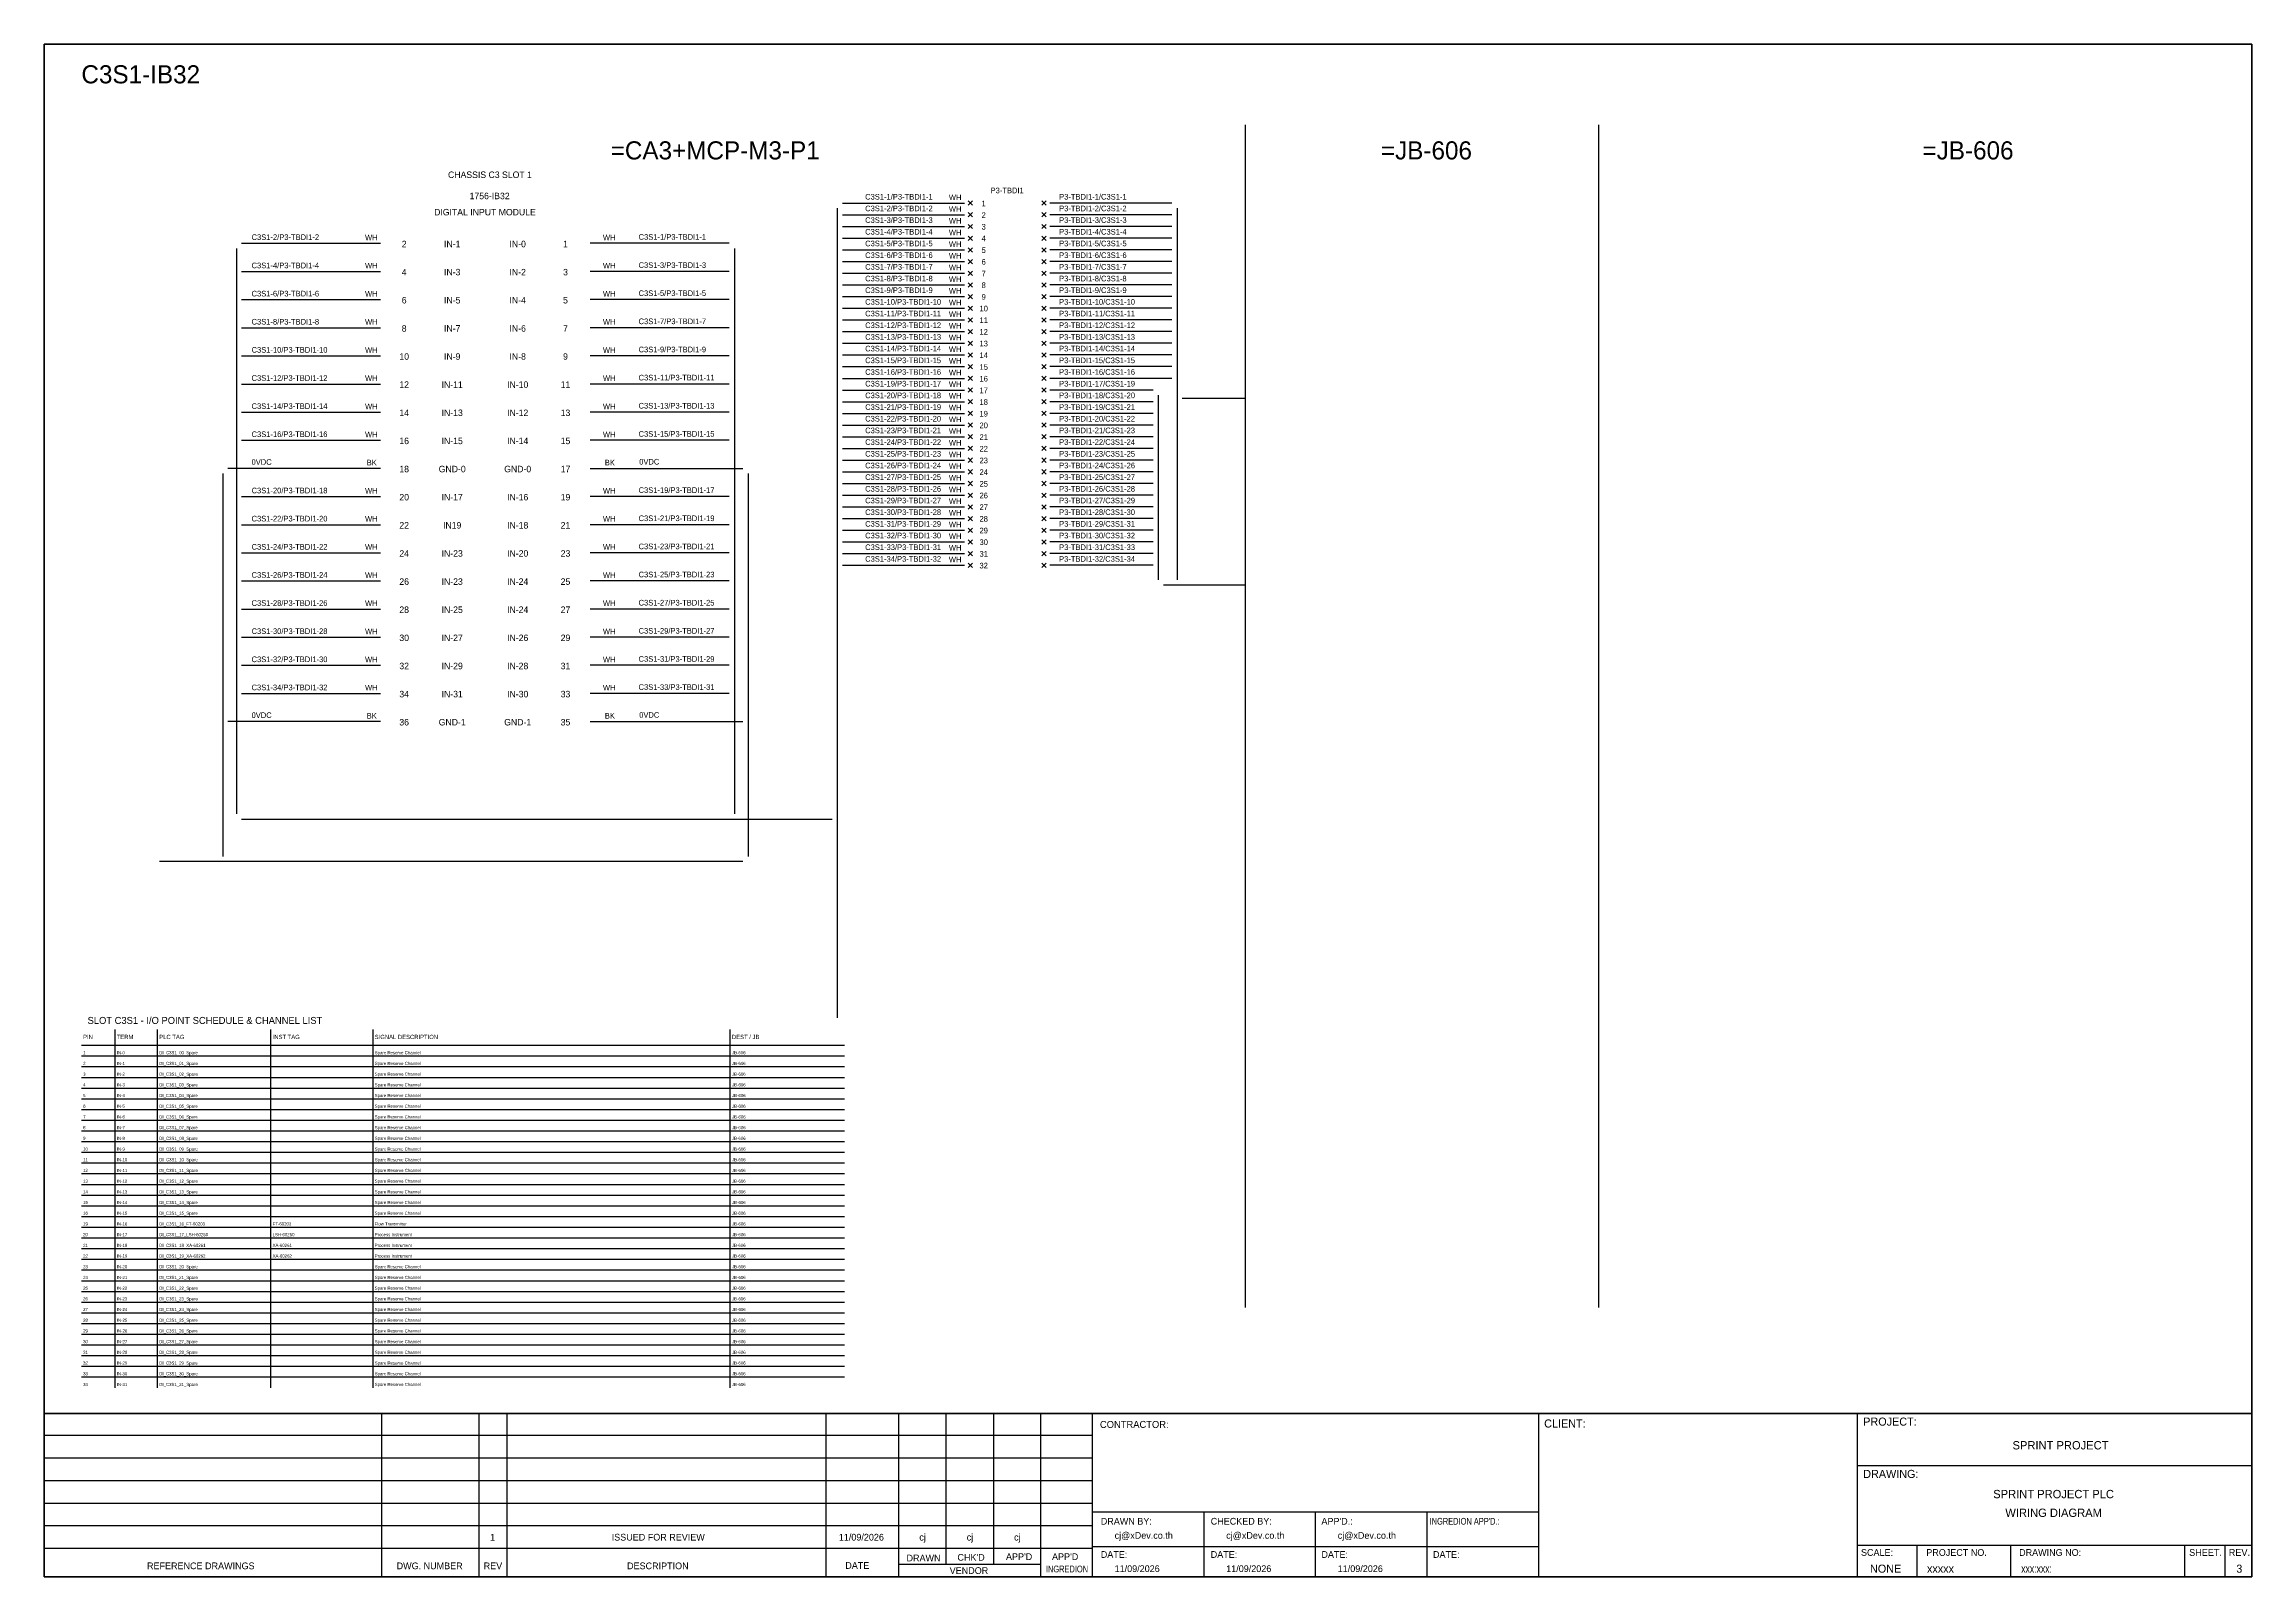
# Model space of a CAD drawing. Header units: metres. Extents: x 0 to 20667, y -39055 to 2704.
# Drawn here: x 8387 to 12280, y -15021 to -12317 of the extents above; entities that cross this region are included whole.
import ezdxf
from ezdxf.enums import TextEntityAlignment as Align

# ---------------------------------------------------------------- set-up
doc = ezdxf.new("R2010")
doc.units = ezdxf.units.M

msp = doc.modelspace()

# ---------------------------------------------------------------- linework, layer by layer
at = {"color": 1, "ltscale": 25.4}
for p, q in [((10023.8, -12593.5), (10016.2, -12601.2)), ((10016.2, -12593.5), (10023.8, -12601.2)), ((10023.8, -12614.2), (10016.2, -12621.8)), ((10016.2, -12614.2), (10023.8, -12621.8)), ((10145.9, -12593.5), (10153.6, -12601.2)), ((10153.6, -12593.5), (10145.9, -12601.2)), ((10145.9, -12614.2), (10153.6, -12621.8)), ((10153.6, -12614.2), (10145.9, -12621.8)), ((10023.8, -12634.8), (10016.2, -12642.4)), ((10016.2, -12634.8), (10023.8, -12642.4)), ((10145.9, -12634.8), (10153.6, -12642.4)), ((10153.6, -12634.8), (10145.9, -12642.4)), ((10023.8, -12655.4), (10016.2, -12663.1)), ((10016.2, -12655.4), (10023.8, -12663.1)), ((10023.8, -12676), (10016.2, -12683.7)), ((10016.2, -12676), (10023.8, -12683.7)), ((10145.9, -12655.4), (10153.6, -12663.1)), ((10153.6, -12655.4), (10145.9, -12663.1)), ((10145.9, -12676), (10153.6, -12683.7)), ((10153.6, -12676), (10145.9, -12683.7)), ((10023.8, -12696.6), (10016.2, -12704.3)), ((10016.2, -12696.6), (10023.8, -12704.3)), ((10023.8, -12717.2), (10016.2, -12724.9)), ((10016.2, -12717.2), (10023.8, -12724.9)), ((10145.9, -12696.6), (10153.6, -12704.3)), ((10153.6, -12696.6), (10145.9, -12704.3)), ((10145.9, -12717.2), (10153.6, -12724.9)), ((10153.6, -12717.2), (10145.9, -12724.9)), ((10023.8, -12737.8), (10016.2, -12745.5)), ((10016.2, -12737.8), (10023.8, -12745.5)), ((10023.8, -12758.4), (10016.2, -12766.1)), ((10016.2, -12758.4), (10023.8, -12766.1)), ((10145.9, -12737.8), (10153.6, -12745.5)), ((10153.6, -12737.8), (10145.9, -12745.5)), ((10145.9, -12758.4), (10153.6, -12766.1)), ((10153.6, -12758.4), (10145.9, -12766.1)), ((10023.8, -12779.1), (10016.2, -12786.7)), ((10016.2, -12779.1), (10023.8, -12786.7)), ((10023.8, -12799.7), (10016.2, -12807.3)), ((10016.2, -12799.7), (10023.8, -12807.3)), ((10145.9, -12779.1), (10153.6, -12786.7)), ((10153.6, -12779.1), (10145.9, -12786.7)), ((10145.9, -12799.7), (10153.6, -12807.3)), ((10153.6, -12799.7), (10145.9, -12807.3)), ((10023.8, -12820.3), (10016.2, -12827.9)), ((10016.2, -12820.3), (10023.8, -12827.9)), ((10023.8, -12840.9), (10016.2, -12848.6)), ((10016.2, -12840.9), (10023.8, -12848.6)), ((10145.9, -12820.3), (10153.6, -12827.9)), ((10153.6, -12820.3), (10145.9, -12827.9)), ((10145.9, -12840.9), (10153.6, -12848.6)), ((10153.6, -12840.9), (10145.9, -12848.6)), ((10023.8, -12861.5), (10016.2, -12869.2)), ((10016.2, -12861.5), (10023.8, -12869.2)), ((10023.8, -12882.1), (10016.2, -12889.8)), ((10016.2, -12882.1), (10023.8, -12889.8)), ((10145.9, -12861.5), (10153.6, -12869.2)), ((10153.6, -12861.5), (10145.9, -12869.2)), ((10145.9, -12882.1), (10153.6, -12889.8)), ((10153.6, -12882.1), (10145.9, -12889.8)), ((10023.8, -12902.7), (10016.2, -12910.4)), ((10016.2, -12902.7), (10023.8, -12910.4)), ((10023.8, -12923.3), (10016.2, -12931)), ((10016.2, -12923.3), (10023.8, -12931)), ((10145.9, -12902.7), (10153.6, -12910.4)), ((10153.6, -12902.7), (10145.9, -12910.4)), ((10145.9, -12923.3), (10153.6, -12931)), ((10153.6, -12923.3), (10145.9, -12931)), ((10023.8, -12943.9), (10016.2, -12951.6)), ((10016.2, -12943.9), (10023.8, -12951.6)), ((10023.8, -12964.6), (10016.2, -12972.2)), ((10016.2, -12964.6), (10023.8, -12972.2)), ((10145.9, -12943.9), (10153.6, -12951.6)), ((10153.6, -12943.9), (10145.9, -12951.6)), ((10145.9, -12964.6), (10153.6, -12972.2)), ((10153.6, -12964.6), (10145.9, -12972.2)), ((10023.8, -12985.2), (10016.2, -12992.8)), ((10016.2, -12985.2), (10023.8, -12992.8)), ((10145.9, -12985.2), (10153.6, -12992.8)), ((10153.6, -12985.2), (10145.9, -12992.8)), ((10023.8, -13005.8), (10016.2, -13013.5)), ((10016.2, -13005.8), (10023.8, -13013.5)), ((10023.8, -13026.4), (10016.2, -13034.1)), ((10016.2, -13026.4), (10023.8, -13034.1)), ((10145.9, -13005.8), (10153.6, -13013.5)), ((10153.6, -13005.8), (10145.9, -13013.5)), ((10145.9, -13026.4), (10153.6, -13034.1)), ((10153.6, -13026.4), (10145.9, -13034.1)), ((10023.8, -13047), (10016.2, -13054.7)), ((10016.2, -13047), (10023.8, -13054.7)), ((10023.8, -13067.6), (10016.2, -13075.3)), ((10016.2, -13067.6), (10023.8, -13075.3)), ((10145.9, -13047), (10153.6, -13054.7)), ((10153.6, -13047), (10145.9, -13054.7)), ((10145.9, -13067.6), (10153.6, -13075.3)), ((10153.6, -13067.6), (10145.9, -13075.3)), ((10023.8, -13088.2), (10016.2, -13095.9)), ((10016.2, -13088.2), (10023.8, -13095.9)), ((10023.8, -13108.8), (10016.2, -13116.5)), ((10016.2, -13108.8), (10023.8, -13116.5)), ((10145.9, -13088.2), (10153.6, -13095.9)), ((10153.6, -13088.2), (10145.9, -13095.9)), ((10145.9, -13108.8), (10153.6, -13116.5)), ((10153.6, -13108.8), (10145.9, -13116.5)), ((10023.8, -13129.5), (10016.2, -13137.1)), ((10016.2, -13129.5), (10023.8, -13137.1)), ((10023.8, -13150.1), (10016.2, -13157.7)), ((10016.2, -13150.1), (10023.8, -13157.7)), ((10145.9, -13129.5), (10153.6, -13137.1)), ((10153.6, -13129.5), (10145.9, -13137.1)), ((10145.9, -13150.1), (10153.6, -13157.7)), ((10153.6, -13150.1), (10145.9, -13157.7)), ((10023.8, -13170.7), (10016.2, -13178.3)), ((10016.2, -13170.7), (10023.8, -13178.3)), ((10023.8, -13191.3), (10016.2, -13199)), ((10016.2, -13191.3), (10023.8, -13199)), ((10145.9, -13170.7), (10153.6, -13178.3)), ((10153.6, -13170.7), (10145.9, -13178.3)), ((10145.9, -13191.3), (10153.6, -13199)), ((10153.6, -13191.3), (10145.9, -13199)), ((10023.8, -13211.9), (10016.2, -13219.6)), ((10016.2, -13211.9), (10023.8, -13219.6)), ((10023.8, -13232.5), (10016.2, -13240.2)), ((10016.2, -13232.5), (10023.8, -13240.2)), ((10145.9, -13211.9), (10153.6, -13219.6)), ((10153.6, -13211.9), (10145.9, -13219.6)), ((10145.9, -13232.5), (10153.6, -13240.2)), ((10153.6, -13232.5), (10145.9, -13240.2))]:
    msp.add_line(p, q, dxfattribs=at)
at = {"color": 7}
for p, q in [((8452.3, -14083.2), (9798.1, -14083.2)), ((8511.6, -14687.3), (8511.6, -14055.2)), ((8586.6, -14687.3), (8586.6, -14055.2)), ((8786.6, -14687.3), (8786.6, -14055.2)), ((8966.6, -14687.3), (8966.6, -14055.2)), ((9596.6, -14687.3), (9596.6, -14055.2))]:
    msp.add_line(p, q, dxfattribs=at)
at = {"color": 8}
for p, q in [((8452.3, -14102), (9798.1, -14102)), ((8452.3, -14120.9), (9798.1, -14120.9)), ((8452.3, -14139.8), (9798.1, -14139.8)), ((8452.3, -14158.7), (9798.1, -14158.7)), ((8452.3, -14177.6), (9798.1, -14177.6)), ((8452.3, -14196.4), (9798.1, -14196.4)), ((8452.3, -14215.3), (9798.1, -14215.3)), ((8452.3, -14234.2), (9798.1, -14234.2)), ((8452.3, -14253.1), (9798.1, -14253.1)), ((8452.3, -14272), (9798.1, -14272)), ((8452.3, -14290.8), (9798.1, -14290.8)), ((8452.3, -14309.7), (9798.1, -14309.7)), ((8452.3, -14328.6), (9798.1, -14328.6)), ((8452.3, -14347.5), (9798.1, -14347.5)), ((8452.3, -14366.3), (9798.1, -14366.3)), ((8452.3, -14385.2), (9798.1, -14385.2)), ((8452.3, -14404.1), (9798.1, -14404.1)), ((8452.3, -14423), (9798.1, -14423)), ((8452.3, -14441.9), (9798.1, -14441.9)), ((8452.3, -14460.7), (9798.1, -14460.7)), ((8452.3, -14479.6), (9798.1, -14479.6)), ((8452.3, -14498.5), (9798.1, -14498.5)), ((8452.3, -14517.4), (9798.1, -14517.4)), ((8452.3, -14536.2), (9798.1, -14536.2)), ((8452.3, -14555.1), (9798.1, -14555.1)), ((8452.3, -14574), (9798.1, -14574)), ((8452.3, -14592.9), (9798.1, -14592.9)), ((8452.3, -14611.8), (9798.1, -14611.8)), ((8452.3, -14630.6), (9798.1, -14630.6)), ((8452.3, -14649.5), (9798.1, -14649.5)), ((8452.3, -14668.4), (9798.1, -14668.4))]:
    msp.add_line(p, q, dxfattribs=at)
at = {"color": 4}
for p, q in [((11688.9, -14965), (11688.9, -15021.1)), ((11854.2, -14965), (11854.2, -15021.1))]:
    msp.add_line(p, q, dxfattribs=at)
at = {"color": 4, "ltscale": 0.5}
for p, q in [((12161.3, -14965), (12161.3, -15021.1)), ((12161.3, -14965), (12161.3, -15021.1)), ((12232.5, -14965), (12232.5, -15021.1)), ((12232.5, -14965), (12232.5, -15021.1))]:
    msp.add_line(p, q, dxfattribs=at)
at = {"layer": 'GT_1', "color": 4}
for p, q in [((8982, -15021.1), (8982, -14732.9)), ((9153.9, -15021.1), (9153.9, -14732.9)), ((9203, -15021.1), (9203, -14732.9)), ((9765.7, -15021.1), (9765.7, -14732.9)), ((9894, -15021.1), (9894, -14732.9)), ((9977.6, -14999.3), (9977.6, -14732.9)), ((10061.1, -14999.2), (10061.1, -14732.9)), ((10144.4, -15021.1), (10144.4, -14732.9)), ((10235.4, -15021.1), (10235.4, -14732.9)), ((11022.4, -15021.1), (11022.4, -14732.9)), ((11584.7, -15021.1), (11584.7, -14732.9)), ((11584.7, -15021.1), (11584.7, -14732.9)), ((11584.7, -15021.1), (11584.7, -14732.9)), ((10235.4, -14771.8), (8386.6, -14771.8)), ((10235.4, -14811.6), (8386.6, -14811.6)), ((10235.4, -14851.5), (8386.6, -14851.5)), ((10235.4, -14891.4), (8386.6, -14891.4)), ((11022.4, -14906.7), (10235.4, -14906.7)), ((10432.2, -15021.1), (10432.2, -14906.7)), ((10628.9, -15021.1), (10628.9, -14906.7)), ((10825.7, -15021.1), (10825.7, -14906.7)), ((10235.4, -14931.3), (8386.6, -14931.3)), ((10235.3, -14971.3), (8386.6, -14971.3)), ((11022.4, -14968.2), (10235.4, -14968.2)), ((11584.7, -14965), (12279.9, -14965)), ((10144.4, -14999.3), (9894, -14999.3))]:
    msp.add_line(p, q, dxfattribs=at)
at = {"layer": 'HELPPOINT', "color": 4, "lineweight": 35}
for p, q in [((8386.6, -15021.1), (8386.6, -12316.9)), ((8386.6, -12316.9), (12279.9, -12316.9)), ((8386.6, -15021.1), (8386.6, -12316.9)), ((8386.6, -12316.9), (12279.9, -12316.9)), ((12279.9, -12316.9), (12279.9, -15021.1)), ((12279.9, -12316.9), (12279.9, -15021.1)), ((12279.9, -15021.1), (8386.6, -15021.1)), ((12279.9, -15021.1), (8386.6, -15021.1))]:
    msp.add_line(p, q, dxfattribs=at)
at = {"layer": 'HELPPOINT', "color": 4}
for p, q in [((11584.7, -14824.5), (12279.9, -14824.5)), ((11584.7, -14824.5), (12279.9, -14824.5)), ((11584.7, -14965), (12279.9, -14965))]:
    msp.add_line(p, q, dxfattribs=at)
at = {"layer": 'IE-WIRE', "color": 4, "ltscale": 25.4}
for p, q in [((9785.2, -12606.5), (9785.2, -14034.9)), ((9794.3, -12597.4), (10009.7, -12597.4)), ((10375.4, -12597.4), (10160, -12597.4)), ((10384.5, -12606.5), (10384.5, -13262.1)), ((9794.3, -12618), (10009.7, -12618)), ((9794.3, -12638.6), (10009.7, -12638.6)), ((10375.4, -12618), (10160, -12618)), ((10375.4, -12638.6), (10160, -12638.6)), ((8725.6, -12677.5), (8725.6, -13674.9)), ((8734.8, -12668.3), (8980, -12668.3)), ((9594.8, -12668.3), (9349.5, -12668.3)), ((9603.9, -12677.5), (9603.9, -13674.9)), ((9794.3, -12659.2), (10009.7, -12659.2)), ((9794.3, -12679.8), (10009.7, -12679.8)), ((10375.4, -12659.2), (10160, -12659.2)), ((10375.4, -12679.8), (10160, -12679.8)), ((8734.8, -12718), (8980, -12718)), ((9594.8, -12718), (9349.5, -12718)), ((9794.3, -12700.4), (10009.7, -12700.4)), ((9794.3, -12721.1), (10009.7, -12721.1)), ((10375.4, -12700.4), (10160, -12700.4)), ((10375.4, -12721.1), (10160, -12721.1)), ((8734.8, -12767.6), (8980, -12767.6)), ((9594.8, -12767.6), (9349.5, -12767.6)), ((9794.3, -12741.7), (10009.7, -12741.7)), ((9794.3, -12762.3), (10009.7, -12762.3)), ((10375.4, -12741.7), (10160, -12741.7)), ((10375.4, -12762.3), (10160, -12762.3)), ((9794.3, -12782.9), (10009.7, -12782.9)), ((9794.3, -12803.5), (10009.7, -12803.5)), ((10375.4, -12782.9), (10160, -12782.9)), ((10375.4, -12803.5), (10160, -12803.5)), ((8734.8, -12817.2), (8980, -12817.2)), ((9594.8, -12817.2), (9349.5, -12817.2)), ((9794.3, -12824.1), (10009.7, -12824.1)), ((9794.3, -12844.7), (10009.7, -12844.7)), ((10375.4, -12824.1), (10160, -12824.1)), ((10375.4, -12844.7), (10160, -12844.7)), ((8734.8, -12866.9), (8980, -12866.9)), ((9594.8, -12866.9), (9349.5, -12866.9)), ((9794.3, -12865.3), (10009.7, -12865.3)), ((9794.3, -12885.9), (10009.7, -12885.9)), ((10375.4, -12865.3), (10160, -12865.3)), ((10375.4, -12885.9), (10160, -12885.9)), ((8734.8, -12916.5), (8980, -12916.5)), ((9594.8, -12916.5), (9349.5, -12916.5)), ((9794.3, -12906.6), (10009.7, -12906.6)), ((10375.4, -12906.6), (10160, -12906.6)), ((9794.3, -12927.2), (10009.7, -12927.2)), ((9794.3, -12947.8), (10009.7, -12947.8)), ((10342.3, -12927.2), (10160, -12927.2)), ((10342.3, -12947.8), (10160, -12947.8)), ((10351.4, -12936.3), (10351.4, -13262)), ((8734.8, -12966.1), (8980, -12966.1)), ((9594.8, -12966.1), (9349.5, -12966.1)), ((9794.3, -12968.4), (10009.7, -12968.4)), ((9794.3, -12989), (10009.7, -12989)), ((10342.3, -12968.4), (10160, -12968.4)), ((10342.3, -12989), (10160, -12989)), ((8734.8, -13015.8), (8980, -13015.8)), ((9594.8, -13015.8), (9349.5, -13015.8)), ((9794.3, -13009.6), (10009.7, -13009.6)), ((9794.3, -13030.2), (10009.7, -13030.2)), ((10342.3, -13009.6), (10160, -13009.6)), ((10342.3, -13030.2), (10160, -13030.2)), ((9794.3, -13050.8), (10009.7, -13050.8)), ((9794.3, -13071.5), (10009.7, -13071.5)), ((10342.3, -13050.8), (10160, -13050.8)), ((10342.3, -13071.5), (10160, -13071.5)), ((8734.8, -13115), (8980, -13115)), ((9594.8, -13115), (9349.5, -13115)), ((9794.3, -13092.1), (10009.7, -13092.1)), ((9794.3, -13112.7), (10009.7, -13112.7)), ((10342.3, -13092.1), (10160, -13092.1)), ((10342.3, -13112.7), (10160, -13112.7)), ((9794.3, -13133.3), (10009.7, -13133.3)), ((9794.3, -13153.9), (10009.7, -13153.9)), ((10342.3, -13133.3), (10160, -13133.3)), ((10342.3, -13153.9), (10160, -13153.9)), ((8734.8, -13164.7), (8980, -13164.7)), ((9594.8, -13164.7), (9349.5, -13164.7)), ((9794.3, -13174.5), (10009.7, -13174.5)), ((9794.3, -13195.1), (10009.7, -13195.1)), ((10342.3, -13174.5), (10160, -13174.5)), ((10342.3, -13195.1), (10160, -13195.1)), ((8734.8, -13214.3), (8980, -13214.3)), ((9594.8, -13214.3), (9349.5, -13214.3)), ((9794.3, -13215.7), (10009.7, -13215.7)), ((9794.3, -13236.3), (10009.7, -13236.3)), ((10342.3, -13215.7), (10160, -13215.7)), ((10342.3, -13236.3), (10160, -13236.3)), ((8734.8, -13263.9), (8980, -13263.9)), ((9594.8, -13263.9), (9349.5, -13263.9)), ((8734.8, -13313.6), (8980, -13313.6)), ((9594.8, -13313.6), (9349.5, -13313.6)), ((8734.8, -13363.2), (8980, -13363.2)), ((9594.8, -13363.2), (9349.5, -13363.2)), ((8734.8, -13412.8), (8980, -13412.8)), ((9594.8, -13412.8), (9349.5, -13412.8)), ((8734.8, -13462.4), (8980, -13462.4)), ((9594.8, -13462.4), (9349.5, -13462.4))]:
    msp.add_line(p, q, dxfattribs=at)
at = {"layer": 'IE-WIRE', "color": 4}
for p, q in [((10393.5, -12941.2), (10504.8, -12941.2)), ((10360.4, -13271), (10504.8, -13271)), ((8734.7, -13684.1), (9776, -13684.1))]:
    msp.add_line(p, q, dxfattribs=at)
at = {"layer": 'IE-WIRE', "color": 7, "ltscale": 25.4}
for p, q in [((8701.5, -13074.5), (8701.5, -13750.1)), ((8980, -13065.4), (8710.6, -13065.4)), ((9349.5, -13065.4), (9618.9, -13065.4)), ((9628, -13074.5), (9628, -13750.1)), ((8980, -13512.1), (8710.6, -13512.1)), ((9349.5, -13512.1), (9618.9, -13512.1)), ((9619, -13759.1), (8590, -13759.1))]:
    msp.add_line(p, q, dxfattribs=at)
at = {"layer": 'MEMBER', "color": 4, "lineweight": 35}
msp.add_line((8386.6, -14732.9), (12279.9, -14732.9), dxfattribs=at)
msp.add_line((8386.6, -14732.9), (12279.9, -14732.9), dxfattribs=at)
at = {"layer": 'MEMBER', "color": 4}
for p, q in [((11584.7, -14824.5), (12279.9, -14824.5)), ((11584.7, -14824.5), (12279.9, -14824.5)), ((11584.7, -14965), (12279.9, -14965)), ((11584.7, -14965), (12279.9, -14965))]:
    msp.add_line(p, q, dxfattribs=at)
at = {"layer": 'x01001-FrameArea'}
for p, q in [((10504.8, -12459.5), (10504.8, -14546.1)), ((11127.9, -12459.5), (11127.9, -14546.1))]:
    msp.add_line(p, q, dxfattribs=at)

# ---------------------------------------------------------------- texts
at = {"color": 2}
msp.add_text('C3S1-IB32', height=32, dxfattribs=at).set_placement((8452.3, -12386.1))
for s, height, p in [('=CA3+MCP-M3-P1', 32, (9570, -12504.3)), ('=JB-606', 32, (10824.3, -12504.3)), ('=JB-606', 32, (11779.4, -12504.3)), ('CHASSIS C3 SLOT 1', 11.441, (9172.8, -12547.3)), ('DIGITAL INPUT MODULE', 11.441, (9164, -12613.3)), ('1756-IB32', 11.44, (9172.2, -12584.7)), ('2', 11.4, (9021.5, -12669.5)), ('IN-1', 11.44, (9106.2, -12669.5)), ('IN-0', 11.44, (9221.7, -12669.5)), ('1', 11.4, (9306, -12669.5)), ('4', 11.4, (9021.5, -12719.1)), ('IN-3', 11.44, (9106.2, -12719.1)), ('IN-2', 11.44, (9221.7, -12719.1)), ('3', 11.4, (9306, -12719.1)), ('6', 11.4, (9021.5, -12768.7)), ('IN-5', 11.44, (9106.2, -12768.7)), ('IN-4', 11.44, (9221.7, -12768.7)), ('5', 11.4, (9306, -12768.7)), ('8', 11.4, (9021.5, -12818.4)), ('IN-7', 11.44, (9106.2, -12818.4)), ('IN-6', 11.44, (9221.7, -12818.4)), ('7', 11.4, (9306, -12818.4)), ('10', 11.44, (9021.5, -12868)), ('IN-9', 11.44, (9106.2, -12868)), ('IN-8', 11.44, (9221.7, -12868)), ('9', 11.4, (9306, -12868)), ('12', 11.44, (9021.5, -12917.6)), ('IN-11', 11.44, (9106.2, -12917.6)), ('IN-10', 11.44, (9221.7, -12917.6)), ('11', 11.44, (9306, -12917.6)), ('14', 11.44, (9021.5, -12967.3)), ('IN-13', 11.44, (9106.2, -12967.3)), ('IN-12', 11.44, (9221.7, -12967.3)), ('13', 11.44, (9306, -12967.3)), ('16', 11.44, (9021.5, -13016.9)), ('IN-15', 11.44, (9106.2, -13016.9)), ('IN-14', 11.44, (9221.7, -13016.9)), ('15', 11.44, (9306, -13016.9)), ('18', 11.44, (9021.5, -13066.5)), ('GND-0', 11.44, (9106.2, -13066.5)), ('GND-0', 11.44, (9221.7, -13066.5)), ('17', 11.44, (9306, -13066.5)), ('20', 11.44, (9021.5, -13116.2)), ('IN-17', 11.44, (9106.2, -13116.2)), ('IN-16', 11.44, (9221.7, -13116.2)), ('19', 11.44, (9306, -13116.2)), ('22', 11.44, (9021.5, -13165.8)), ('IN19', 11.44, (9106.2, -13165.8)), ('IN-18', 11.44, (9221.7, -13165.8)), ('21', 11.44, (9306, -13165.8)), ('24', 11.44, (9021.5, -13215.4)), ('IN-23', 11.44, (9106.2, -13215.4)), ('IN-20', 11.44, (9221.7, -13215.4)), ('23', 11.44, (9306, -13215.4)), ('26', 11.44, (9021.5, -13265.1)), ('IN-23', 11.44, (9106.2, -13265.1)), ('IN-24', 11.44, (9221.7, -13265.1)), ('25', 11.44, (9306, -13265.1)), ('28', 11.44, (9021.5, -13314.7)), ('IN-25', 11.44, (9106.2, -13314.7)), ('IN-24', 11.44, (9221.7, -13314.7)), ('27', 11.44, (9306, -13314.7)), ('30', 11.44, (9021.5, -13364.3)), ('IN-27', 11.44, (9106.2, -13364.3)), ('IN-26', 11.44, (9221.7, -13364.3)), ('29', 11.44, (9306, -13364.3)), ('32', 11.44, (9021.5, -13414)), ('IN-29', 11.44, (9106.2, -13414)), ('IN-28', 11.44, (9221.7, -13414)), ('31', 11.44, (9306, -13414)), ('34', 11.44, (9021.5, -13463.6)), ('IN-31', 11.44, (9106.2, -13463.6)), ('IN-30', 11.44, (9221.7, -13463.6)), ('33', 11.44, (9306, -13463.6)), ('36', 11.44, (9021.5, -13513.2)), ('GND-1', 11.44, (9106.2, -13513.2)), ('GND-1', 11.44, (9221.7, -13513.2)), ('35', 11.44, (9306, -13513.2))]:
    msp.add_text(s, height=height, dxfattribs=at).set_placement(p, align=Align.MIDDLE_CENTER)
at = {"color": 4}
msp.add_text('P3-TBDI1', height=9.95, dxfattribs=at).set_placement((10084.9, -12575), align=Align.MIDDLE_CENTER)
for s, height, p in [('C3S1-1/P3-TBDI1-1', 9.949, (9834.5, -12591.1)), ('C3S1-2/P3-TBDI1-2', 9.949, (9834.5, -12611.7)), ('WH', 9.95, (9982.1, -12592.1)), ('WH', 9.95, (9982.1, -12612.7)), ('P3-TBDI1-1/C3S1-1', 9.949, (10176.5, -12591.1)), ('P3-TBDI1-2/C3S1-2', 9.949, (10176.5, -12611.7)), ('C3S1-2/P3-TBDI1-2', 9.949, (8752.4, -12662.4)), ('WH', 9.95, (8952.5, -12663.1)), ('WH', 9.95, (9372, -12663.1)), ('C3S1-1/P3-TBDI1-1', 9.949, (9434.9, -12662)), ('C3S1-3/P3-TBDI1-3', 9.949, (9834.5, -12632.3)), ('C3S1-4/P3-TBDI1-4', 9.949, (9834.5, -12652.9)), ('WH', 9.95, (9982.1, -12633.4)), ('WH', 9.95, (9982.1, -12654)), ('P3-TBDI1-3/C3S1-3', 9.949, (10176.5, -12632.3)), ('P3-TBDI1-4/C3S1-4', 9.949, (10176.5, -12652.9)), ('C3S1-5/P3-TBDI1-5', 9.949, (9834.5, -12673.5)), ('C3S1-6/P3-TBDI1-6', 9.949, (9834.5, -12694.2)), ('WH', 9.95, (9982.1, -12674.6)), ('WH', 9.95, (9982.1, -12695.2)), ('P3-TBDI1-5/C3S1-5', 9.949, (10176.5, -12673.5)), ('P3-TBDI1-6/C3S1-6', 9.949, (10176.5, -12694.2)), ('C3S1-4/P3-TBDI1-4', 9.949, (8752.4, -12712.3)), ('WH', 9.95, (8952.5, -12712.7)), ('WH', 9.95, (9372, -12712.7)), ('C3S1-3/P3-TBDI1-3', 9.949, (9434.9, -12711.7)), ('C3S1-7/P3-TBDI1-7', 9.949, (9834.5, -12714.8)), ('C3S1-8/P3-TBDI1-8', 9.949, (9834.5, -12735.4)), ('WH', 9.95, (9982.1, -12715.8)), ('WH', 9.95, (9982.1, -12736.4)), ('P3-TBDI1-7/C3S1-7', 9.949, (10176.5, -12714.8)), ('P3-TBDI1-8/C3S1-8', 9.949, (10176.5, -12735.4)), ('C3S1-6/P3-TBDI1-6', 9.949, (8752.4, -12762)), ('WH', 9.95, (8952.5, -12762.3)), ('WH', 9.95, (9372, -12762.3)), ('C3S1-5/P3-TBDI1-5', 9.949, (9434.9, -12761.3)), ('C3S1-9/P3-TBDI1-9', 9.949, (9834.5, -12756)), ('C3S1-10/P3-TBDI1-10', 9.949, (9834.5, -12776.6)), ('WH', 9.95, (9982.1, -12757)), ('WH', 9.95, (9982.1, -12777.6)), ('P3-TBDI1-9/C3S1-9', 9.949, (10176.5, -12756)), ('P3-TBDI1-10/C3S1-10', 9.949, (10176.5, -12776.6)), ('C3S1-8/P3-TBDI1-8', 9.949, (8752.4, -12811.6)), ('WH', 9.95, (8952.5, -12812)), ('WH', 9.95, (9372, -12812)), ('C3S1-7/P3-TBDI1-7', 9.949, (9434.9, -12810.9)), ('C3S1-11/P3-TBDI1-11', 9.949, (9834.5, -12797.2)), ('C3S1-12/P3-TBDI1-12', 9.949, (9834.5, -12817.8)), ('WH', 9.95, (9982.1, -12798.2)), ('WH', 9.95, (9982.1, -12818.9)), ('P3-TBDI1-11/C3S1-11', 9.949, (10176.5, -12797.2)), ('P3-TBDI1-12/C3S1-12', 9.949, (10176.5, -12817.8)), ('C3S1-13/P3-TBDI1-13', 9.949, (9834.5, -12838.4)), ('WH', 9.95, (9982.1, -12839.5)), ('P3-TBDI1-13/C3S1-13', 9.949, (10176.5, -12838.4)), ('C3S1-10/P3-TBDI1-10', 9.949, (8752.4, -12861.2)), ('WH', 9.95, (8952.5, -12861.6)), ('WH', 9.95, (9372, -12861.6)), ('C3S1-9/P3-TBDI1-9', 9.949, (9434.9, -12860.6)), ('C3S1-14/P3-TBDI1-14', 9.949, (9834.5, -12859)), ('C3S1-15/P3-TBDI1-15', 9.949, (9834.5, -12879.7)), ('WH', 9.95, (9982.1, -12860.1)), ('WH', 9.95, (9982.1, -12880.7)), ('P3-TBDI1-14/C3S1-14', 9.949, (10176.5, -12859)), ('P3-TBDI1-15/C3S1-15', 9.949, (10176.5, -12879.7)), ('C3S1-12/P3-TBDI1-12', 9.949, (8752.4, -12910.9)), ('WH', 9.95, (8952.5, -12911.2)), ('WH', 9.95, (9372, -12911.2)), ('C3S1-11/P3-TBDI1-11', 9.949, (9434.9, -12910.2)), ('C3S1-16/P3-TBDI1-16', 9.949, (9834.5, -12900.3)), ('C3S1-19/P3-TBDI1-17', 9.949, (9834.5, -12920.9)), ('WH', 9.95, (9982.1, -12901.3)), ('WH', 9.95, (9982.1, -12921.9)), ('P3-TBDI1-16/C3S1-16', 9.949, (10176.5, -12900.3)), ('P3-TBDI1-17/C3S1-19', 9.949, (10176.5, -12920.9)), ('C3S1-14/P3-TBDI1-14', 9.949, (8752.4, -12960.5)), ('WH', 9.95, (8952.5, -12960.9)), ('WH', 9.95, (9372, -12960.9)), ('C3S1-13/P3-TBDI1-13', 9.949, (9434.9, -12959.8)), ('C3S1-20/P3-TBDI1-18', 9.949, (9834.5, -12941.5)), ('C3S1-21/P3-TBDI1-19', 9.949, (9834.5, -12962.1)), ('WH', 9.95, (9982.1, -12942.5)), ('WH', 9.95, (9982.1, -12963.1)), ('P3-TBDI1-18/C3S1-20', 9.949, (10176.5, -12941.5)), ('P3-TBDI1-19/C3S1-21', 9.949, (10176.5, -12962.1)), ('C3S1-16/P3-TBDI1-16', 9.949, (8752.4, -13010.1)), ('WH', 9.95, (8952.5, -13010.5)), ('WH', 9.95, (9372, -13010.5)), ('C3S1-15/P3-TBDI1-15', 9.949, (9434.9, -13009.5)), ('C3S1-22/P3-TBDI1-20', 9.949, (9834.5, -12982.7)), ('C3S1-23/P3-TBDI1-21', 9.949, (9834.5, -13003.3)), ('WH', 9.95, (9982.1, -12983.8)), ('WH', 9.95, (9982.1, -13004.4)), ('P3-TBDI1-20/C3S1-22', 9.949, (10176.5, -12982.7)), ('P3-TBDI1-21/C3S1-23', 9.949, (10176.5, -13003.3)), ('C3S1-24/P3-TBDI1-22', 9.949, (9834.5, -13023.9)), ('C3S1-25/P3-TBDI1-23', 9.949, (9834.5, -13044.6)), ('WH', 9.95, (9982.1, -13025)), ('WH', 9.95, (9982.1, -13045.6)), ('P3-TBDI1-22/C3S1-24', 9.949, (10176.5, -13023.9)), ('P3-TBDI1-23/C3S1-25', 9.949, (10176.5, -13044.6)), ('C3S1-26/P3-TBDI1-24', 9.949, (9834.5, -13065.2)), ('C3S1-27/P3-TBDI1-25', 9.949, (9834.5, -13085.8)), ('WH', 9.95, (9982.1, -13066.2)), ('WH', 9.95, (9982.1, -13086.8)), ('P3-TBDI1-24/C3S1-26', 9.949, (10176.5, -13065.2)), ('P3-TBDI1-25/C3S1-27', 9.949, (10176.5, -13085.8)), ('C3S1-20/P3-TBDI1-18', 9.949, (8752.4, -13109.4)), ('WH', 9.95, (8952.5, -13109.8)), ('WH', 9.95, (9372, -13109.8)), ('C3S1-19/P3-TBDI1-17', 9.949, (9434.9, -13108.7)), ('C3S1-28/P3-TBDI1-26', 9.949, (9834.5, -13106.4)), ('C3S1-29/P3-TBDI1-27', 9.949, (9834.5, -13127)), ('WH', 9.95, (9982.1, -13107.4)), ('WH', 9.95, (9982.1, -13128)), ('P3-TBDI1-26/C3S1-28', 9.949, (10176.5, -13106.4)), ('P3-TBDI1-27/C3S1-29', 9.949, (10176.5, -13127)), ('C3S1-22/P3-TBDI1-20', 9.949, (8752.4, -13159)), ('WH', 9.95, (8952.5, -13159.4)), ('WH', 9.95, (9372, -13159.4)), ('C3S1-21/P3-TBDI1-19', 9.949, (9434.9, -13158.4)), ('C3S1-30/P3-TBDI1-28', 9.949, (9834.5, -13147.6)), ('C3S1-31/P3-TBDI1-29', 9.949, (9834.5, -13168.2)), ('WH', 9.95, (9982.1, -13148.6)), ('WH', 9.95, (9982.1, -13169.3)), ('P3-TBDI1-28/C3S1-30', 9.949, (10176.5, -13147.6)), ('P3-TBDI1-29/C3S1-31', 9.949, (10176.5, -13168.2)), ('C3S1-24/P3-TBDI1-22', 9.949, (8752.4, -13208.7)), ('C3S1-23/P3-TBDI1-21', 9.949, (9434.9, -13208)), ('C3S1-32/P3-TBDI1-30', 9.949, (9834.5, -13188.8)), ('WH', 9.95, (9982.1, -13189.9)), ('P3-TBDI1-30/C3S1-32', 9.949, (10176.5, -13188.8)), ('WH', 9.95, (8952.5, -13209)), ('WH', 9.95, (9372, -13209)), ('C3S1-33/P3-TBDI1-31', 9.949, (9834.5, -13209.4)), ('C3S1-34/P3-TBDI1-32', 9.949, (9834.5, -13230.1)), ('WH', 9.95, (9982.1, -13210.5)), ('WH', 9.95, (9982.1, -13231.1)), ('P3-TBDI1-31/C3S1-33', 9.949, (10176.5, -13209.4)), ('P3-TBDI1-32/C3S1-34', 9.949, (10176.5, -13230.1)), ('C3S1-26/P3-TBDI1-24', 9.949, (8752.4, -13258.3)), ('WH', 9.95, (8952.5, -13258.7)), ('WH', 9.95, (9372, -13258.7)), ('C3S1-25/P3-TBDI1-23', 9.949, (9434.9, -13257.6)), ('C3S1-28/P3-TBDI1-26', 9.949, (8752.4, -13307.9)), ('WH', 9.95, (8952.5, -13308.3)), ('WH', 9.95, (9372, -13308.3)), ('C3S1-27/P3-TBDI1-25', 9.949, (9434.9, -13307.3)), ('C3S1-30/P3-TBDI1-28', 9.949, (8752.4, -13357.6)), ('WH', 9.95, (8952.5, -13357.9)), ('WH', 9.95, (9372, -13357.9)), ('C3S1-29/P3-TBDI1-27', 9.949, (9434.9, -13356.9)), ('C3S1-32/P3-TBDI1-30', 9.949, (8752.4, -13407.2)), ('WH', 9.95, (8952.5, -13407.6)), ('WH', 9.95, (9372, -13407.6)), ('C3S1-31/P3-TBDI1-29', 9.949, (9434.9, -13406.5)), ('C3S1-34/P3-TBDI1-32', 9.949, (8752.4, -13456.8)), ('WH', 9.95, (8952.5, -13457.2)), ('WH', 9.95, (9372, -13457.2)), ('C3S1-33/P3-TBDI1-31', 9.949, (9434.9, -13456.2))]:
    msp.add_text(s, height=height, dxfattribs=at).set_placement(p)
at = {"color": 7}
for s, height, p in [('0VDC', 9.95, (8752.4, -13059.1)), ('BK', 9.95, (8955.5, -13060.1)), ('BK', 9.95, (9375.4, -13060.1)), ('0VDC', 9.95, (9436, -13058.6)), ('0VDC', 9.95, (8752.4, -13505.8)), ('BK', 9.95, (8955.5, -13506.8)), ('BK', 9.95, (9375.4, -13506.8)), ('0VDC', 9.95, (9436, -13505.3)), ('1', 5.5, (8455.3, -14099)), ('IN-0', 5.5, (8514.6, -14099)), ('DI_C3S1_00_Spare', 5.5, (8589.6, -14099)), ('Spare Reserve Channel', 5.5, (8969.6, -14099)), ('JB-606', 5.5, (9599.6, -14099)), ('3', 5.5, (8455.3, -14136.8)), ('2', 5.5, (8455.3, -14117.9)), ('IN-1', 5.5, (8514.6, -14117.9)), ('IN-2', 5.5, (8514.6, -14136.8)), ('DI_C3S1_01_Spare', 5.5, (8589.6, -14117.9)), ('DI_C3S1_02_Spare', 5.5, (8589.6, -14136.8)), ('Spare Reserve Channel', 5.5, (8969.6, -14117.9)), ('Spare Reserve Channel', 5.5, (8969.6, -14136.8)), ('JB-606', 5.5, (9599.6, -14117.9)), ('JB-606', 5.5, (9599.6, -14136.8)), ('4', 5.5, (8455.3, -14155.7)), ('5', 5.5, (8455.3, -14174.6)), ('IN-3', 5.5, (8514.6, -14155.7)), ('IN-4', 5.5, (8514.6, -14174.6)), ('DI_C3S1_03_Spare', 5.5, (8589.6, -14155.7)), ('DI_C3S1_04_Spare', 5.5, (8589.6, -14174.6)), ('Spare Reserve Channel', 5.5, (8969.6, -14155.7)), ('Spare Reserve Channel', 5.5, (8969.6, -14174.6)), ('JB-606', 5.5, (9599.6, -14155.7)), ('JB-606', 5.5, (9599.6, -14174.6)), ('6', 5.5, (8455.3, -14193.4)), ('7', 5.5, (8455.3, -14212.3)), ('IN-5', 5.5, (8514.6, -14193.4)), ('IN-6', 5.5, (8514.6, -14212.3)), ('DI_C3S1_05_Spare', 5.5, (8589.6, -14193.4)), ('DI_C3S1_06_Spare', 5.5, (8589.6, -14212.3)), ('Spare Reserve Channel', 5.5, (8969.6, -14193.4)), ('Spare Reserve Channel', 5.5, (8969.6, -14212.3)), ('JB-606', 5.5, (9599.6, -14193.4)), ('JB-606', 5.5, (9599.6, -14212.3)), ('8', 5.5, (8455.3, -14231.2)), ('9', 5.5, (8455.3, -14250.1)), ('IN-7', 5.5, (8514.6, -14231.2)), ('IN-8', 5.5, (8514.6, -14250.1)), ('DI_C3S1_07_Spare', 5.5, (8589.6, -14231.2)), ('DI_C3S1_08_Spare', 5.5, (8589.6, -14250.1)), ('Spare Reserve Channel', 5.5, (8969.6, -14231.2)), ('Spare Reserve Channel', 5.5, (8969.6, -14250.1)), ('JB-606', 5.5, (9599.6, -14231.2)), ('JB-606', 5.5, (9599.6, -14250.1)), ('10', 5.5, (8455.3, -14269)), ('11', 5.5, (8455.3, -14287.8)), ('IN-9', 5.5, (8514.6, -14269)), ('IN-10', 5.5, (8514.6, -14287.8)), ('DI_C3S1_09_Spare', 5.5, (8589.6, -14269)), ('DI_C3S1_10_Spare', 5.5, (8589.6, -14287.8)), ('Spare Reserve Channel', 5.5, (8969.6, -14269)), ('Spare Reserve Channel', 5.5, (8969.6, -14287.8)), ('JB-606', 5.5, (9599.6, -14269)), ('JB-606', 5.5, (9599.6, -14287.8)), ('12', 5.5, (8455.3, -14306.7)), ('13', 5.5, (8455.3, -14325.6)), ('IN-11', 5.5, (8514.6, -14306.7)), ('IN-12', 5.5, (8514.6, -14325.6)), ('DI_C3S1_11_Spare', 5.5, (8589.6, -14306.7)), ('DI_C3S1_12_Spare', 5.5, (8589.6, -14325.6)), ('Spare Reserve Channel', 5.5, (8969.6, -14306.7)), ('Spare Reserve Channel', 5.5, (8969.6, -14325.6)), ('JB-606', 5.5, (9599.6, -14306.7)), ('JB-606', 5.5, (9599.6, -14325.6)), ('14', 5.5, (8455.3, -14344.5)), ('15', 5.5, (8455.3, -14363.3)), ('IN-13', 5.5, (8514.6, -14344.5)), ('IN-14', 5.5, (8514.6, -14363.3)), ('DI_C3S1_13_Spare', 5.5, (8589.6, -14344.5)), ('DI_C3S1_14_Spare', 5.5, (8589.6, -14363.3)), ('Spare Reserve Channel', 5.5, (8969.6, -14344.5)), ('Spare Reserve Channel', 5.5, (8969.6, -14363.3)), ('JB-606', 5.5, (9599.6, -14344.5)), ('JB-606', 5.5, (9599.6, -14363.3)), ('16', 5.5, (8455.3, -14382.2)), ('19', 5.5, (8455.3, -14401.1)), ('IN-15', 5.5, (8514.6, -14382.2)), ('IN-16', 5.5, (8514.6, -14401.1)), ('DI_C3S1_15_Spare', 5.5, (8589.6, -14382.2)), ('DI_C3S1_16_FT-60203', 5.5, (8589.6, -14401.1)), ('FT-60203', 5.5, (8789.6, -14401.1)), ('Spare Reserve Channel', 5.5, (8969.6, -14382.2)), ('Flow Transmitter', 5.5, (8969.6, -14401.1)), ('JB-606', 5.5, (9599.6, -14382.2)), ('JB-606', 5.5, (9599.6, -14401.1)), ('20', 5.5, (8455.3, -14420)), ('21', 5.5, (8455.3, -14438.9)), ('IN-17', 5.5, (8514.6, -14420)), ('IN-18', 5.5, (8514.6, -14438.9)), ('DI_C3S1_17_LSH-60250', 5.5, (8589.6, -14420)), ('DI_C3S1_18_XA-60261', 5.5, (8589.6, -14438.9)), ('XA-60261', 5.5, (8789.6, -14438.9)), ('LSH-60250', 5.5, (8789.6, -14420)), ('Process Instrument', 5.5, (8969.6, -14420)), ('Process Instrument', 5.5, (8969.6, -14438.9)), ('JB-606', 5.5, (9599.6, -14420)), ('JB-606', 5.5, (9599.6, -14438.9)), ('22', 5.5, (8455.3, -14457.7)), ('23', 5.5, (8455.3, -14476.6)), ('IN-19', 5.5, (8514.6, -14457.7)), ('IN-20', 5.5, (8514.6, -14476.6)), ('DI_C3S1_19_XA-60262', 5.5, (8589.6, -14457.7)), ('DI_C3S1_20_Spare', 5.5, (8589.6, -14476.6)), ('XA-60262', 5.5, (8789.6, -14457.7)), ('Spare Reserve Channel', 5.5, (8969.6, -14476.6)), ('Process Instrument', 5.5, (8969.6, -14457.7)), ('JB-606', 5.5, (9599.6, -14457.7)), ('JB-606', 5.5, (9599.6, -14476.6)), ('24', 5.5, (8455.3, -14495.5)), ('25', 5.5, (8455.3, -14514.4)), ('IN-21', 5.5, (8514.6, -14495.5)), ('IN-22', 5.5, (8514.6, -14514.4)), ('DI_C3S1_21_Spare', 5.5, (8589.6, -14495.5)), ('DI_C3S1_22_Spare', 5.5, (8589.6, -14514.4)), ('Spare Reserve Channel', 5.5, (8969.6, -14495.5)), ('Spare Reserve Channel', 5.5, (8969.6, -14514.4)), ('JB-606', 5.5, (9599.6, -14495.5)), ('JB-606', 5.5, (9599.6, -14514.4)), ('26', 5.5, (8455.3, -14533.2)), ('27', 5.5, (8455.3, -14552.1)), ('IN-23', 5.5, (8514.6, -14533.2)), ('IN-24', 5.5, (8514.6, -14552.1)), ('DI_C3S1_23_Spare', 5.5, (8589.6, -14533.2)), ('DI_C3S1_24_Spare', 5.5, (8589.6, -14552.1)), ('Spare Reserve Channel', 5.5, (8969.6, -14533.2)), ('Spare Reserve Channel', 5.5, (8969.6, -14552.1)), ('JB-606', 5.5, (9599.6, -14533.2)), ('JB-606', 5.5, (9599.6, -14552.1)), ('28', 5.5, (8455.3, -14571)), ('29', 5.5, (8455.3, -14589.9)), ('IN-25', 5.5, (8514.6, -14571)), ('IN-26', 5.5, (8514.6, -14589.9)), ('DI_C3S1_25_Spare', 5.5, (8589.6, -14571)), ('DI_C3S1_26_Spare', 5.5, (8589.6, -14589.9)), ('Spare Reserve Channel', 5.5, (8969.6, -14571)), ('Spare Reserve Channel', 5.5, (8969.6, -14589.9)), ('JB-606', 5.5, (9599.6, -14571)), ('JB-606', 5.5, (9599.6, -14589.9)), ('30', 5.5, (8455.3, -14608.8)), ('31', 5.5, (8455.3, -14627.6)), ('IN-27', 5.5, (8514.6, -14608.8)), ('IN-28', 5.5, (8514.6, -14627.6)), ('DI_C3S1_27_Spare', 5.5, (8589.6, -14608.8)), ('DI_C3S1_28_Spare', 5.5, (8589.6, -14627.6)), ('Spare Reserve Channel', 5.5, (8969.6, -14608.8)), ('Spare Reserve Channel', 5.5, (8969.6, -14627.6)), ('JB-606', 5.5, (9599.6, -14608.8)), ('JB-606', 5.5, (9599.6, -14627.6)), ('32', 5.5, (8455.3, -14646.5)), ('33', 5.5, (8455.3, -14665.4)), ('IN-29', 5.5, (8514.6, -14646.5)), ('IN-30', 5.5, (8514.6, -14665.4)), ('DI_C3S1_29_Spare', 5.5, (8589.6, -14646.5)), ('DI_C3S1_30_Spare', 5.5, (8589.6, -14665.4)), ('Spare Reserve Channel', 5.5, (8969.6, -14646.5)), ('Spare Reserve Channel', 5.5, (8969.6, -14665.4)), ('JB-606', 5.5, (9599.6, -14646.5)), ('JB-606', 5.5, (9599.6, -14665.4)), ('34', 5.5, (8455.3, -14684.3)), ('IN-31', 5.5, (8514.6, -14684.3)), ('DI_C3S1_31_Spare', 5.5, (8589.6, -14684.3)), ('Spare Reserve Channel', 5.5, (8969.6, -14684.3)), ('JB-606', 5.5, (9599.6, -14684.3))]:
    msp.add_text(s, height=height, dxfattribs=at).set_placement(p)
at = {"color": 3}
for s, p in [('PIN', (8455.3, -14072.2)), ('TERM', (8514.6, -14072.2)), ('PLC TAG', (8589.6, -14072.2)), ('INST TAG', (8789.6, -14072.2)), ('SIGNAL DESCRIPTION', (8969.6, -14072.2)), ('DEST / JB', (9599.6, -14072.2))]:
    msp.add_text(s, height=7.5, dxfattribs=at).set_placement(p)
at = {"color": 4, "ltscale": 100}
for s, p in [('SPRINT PROJECT', (11942.5, -14788.9)), ('SPRINT PROJECT PLC', (11930.3, -14875)), ('WIRING DIAGRAM', (11930.3, -14908))]:
    msp.add_text(s, height=14.693, dxfattribs=at).set_placement(p, align=Align.MIDDLE_CENTER)
at = {"layer": 'GT_1', "color": 4}
for s, p in [('CLIENT:', (11031.9, -14757.6)), ('PROJECT:', (11594.6, -14754.3)), ('DRAWING:', (11594.6, -14846.6))]:
    msp.add_text(s, height=14.25, dxfattribs=at).set_placement(p)
at = {"layer": 'MEMBER', "color": 4, "ltscale": 0.8}
for s, height, p in [('SLOT C3S1 - I/O POINT SCHEDULE & CHANNEL LIST', 12.35, (8463.2, -14045.5)), ('CONTRACTOR:', 12.35, (10248.5, -14758.3)), ('DRAWN BY:', 11.88, (10250, -14928.9)), ('cj@xDev.co.th', 11.875, (10274.4, -14953.9)), ('CHECKED BY:', 11.875, (10443.9, -14928.9)), ('cj@xDev.co.th', 11.875, (10471.2, -14953.9)), ("APP'D.:", 11.88, (10639.1, -14928.9)), ('cj@xDev.co.th', 11.875, (10667.9, -14953.9)), ('DRAWN', 11.88, (9907.4, -14993.8)), ("CHK'D", 11.88, (9997.2, -14992.6)), ("APP'D", 11.88, (10082.8, -14991.4)), ("APP'D", 11.88, (10164, -14991.4)), ('DATE:', 11.88, (10250, -14987.5)), ('DATE:', 11.88, (10443.9, -14987.5)), ('DATE:', 11.88, (10639.1, -14987.5)), ('DATE:', 11.88, (10835.9, -14987.5)), ('SCALE:', 11.88, (11590.6, -14984)), ('PROJECT NO.', 11.875, (11705.8, -14984)), ('DRAWING NO:', 11.875, (11869.5, -14984)), ('SHEET.', 12, (12169.3, -14984)), ('REV.', 12, (12239.2, -14984)), ('REFERENCE DRAWINGS', 11.875, (8568, -15007.6)), ('DWG. NUMBER', 11.875, (9008.2, -15007.6)), ('REV', 11.88, (9161.7, -15007.6)), ('DESCRIPTION', 11.875, (9414.6, -15007.6)), ('DATE', 11.88, (9799.4, -15006.9)), ('VENDOR', 11.88, (9983.5, -15015.9)), ('11/09/2026', 11.88, (10274.4, -15012.6)), ('11/09/2026', 11.88, (10471.2, -15012.6)), ('11/09/2026', 11.88, (10667.9, -15012.6)), ('NONE', 14.23, (11606.6, -15013.7)), ('xxxxx', 14.23, (11707, -15013.7))]:
    msp.add_text(s, height=height, dxfattribs=at).set_placement(p)
for s, height, p in [('1', 11.9, (9177.5, -14951.1)), ('ISSUED FOR REVIEW', 11.875, (9469.6, -14951.1)), ('11/09/2026', 11.88, (9827.8, -14951.1)), ('cj', 11.88, (9935.7, -14951.1)), ('cj', 11.88, (10019.3, -14951.1)), ('cj', 11.88, (10102.8, -14951.1))]:
    msp.add_text(s, height=height, dxfattribs=at).set_placement(p, align=Align.MIDDLE_CENTER)
at = {"layer": 'MEMBER', "color": 4, "ltscale": 0.8, "width": 0.8}
for s, height, p in [("INGREDION APP'D.:", 11.875, (10829.9, -14928.9)), ('INGREDION', 11.88, (10153.2, -15013.1)), ('xxx:xxx:', 14.23, (11873.2, -15013.7))]:
    msp.add_text(s, height=height, dxfattribs=at).set_placement(p)
at = {"layer": 'MEMBER', "color": 4, "ltscale": 0.8}
msp.add_text('3', height=14.2, dxfattribs=at).set_placement((12257.8, -15013.7), align=Align.CENTER)
at = {"layer": 'power', "color": 7}
for s, p in [('2', (10043.5, -12618.5)), ('1', (10043.5, -12597.9)), ('3', (10043.5, -12639.1)), ('4', (10043.5, -12659.7)), ('5', (10043.5, -12680.3)), ('6', (10043.5, -12701)), ('7', (10043.5, -12721.6)), ('8', (10043.5, -12742.2)), ('9', (10043.5, -12762.8)), ('10', (10043.5, -12783.4)), ('11', (10043.5, -12804)), ('12', (10043.5, -12824.6)), ('13', (10043.5, -12845.2)), ('14', (10043.5, -12865.8)), ('15', (10043.5, -12886.5)), ('16', (10043.5, -12907.1)), ('17', (10043.5, -12927.7)), ('18', (10043.5, -12948.3)), ('19', (10043.5, -12968.9)), ('20', (10043.5, -12989.5)), ('21', (10043.5, -13010.1)), ('22', (10043.5, -13030.7)), ('23', (10043.5, -13051.4)), ('24', (10043.5, -13072)), ('25', (10043.5, -13092.6)), ('26', (10043.5, -13113.2)), ('27', (10043.5, -13133.8)), ('28', (10043.5, -13154.4)), ('30', (10043.5, -13195.6)), ('29', (10043.5, -13175)), ('31', (10043.5, -13216.2)), ('32', (10043.5, -13236.9))]:
    msp.add_text(s, height=9.97, dxfattribs=at).set_placement(p, align=Align.MIDDLE_CENTER)

doc.saveas('drawing.dxf')
